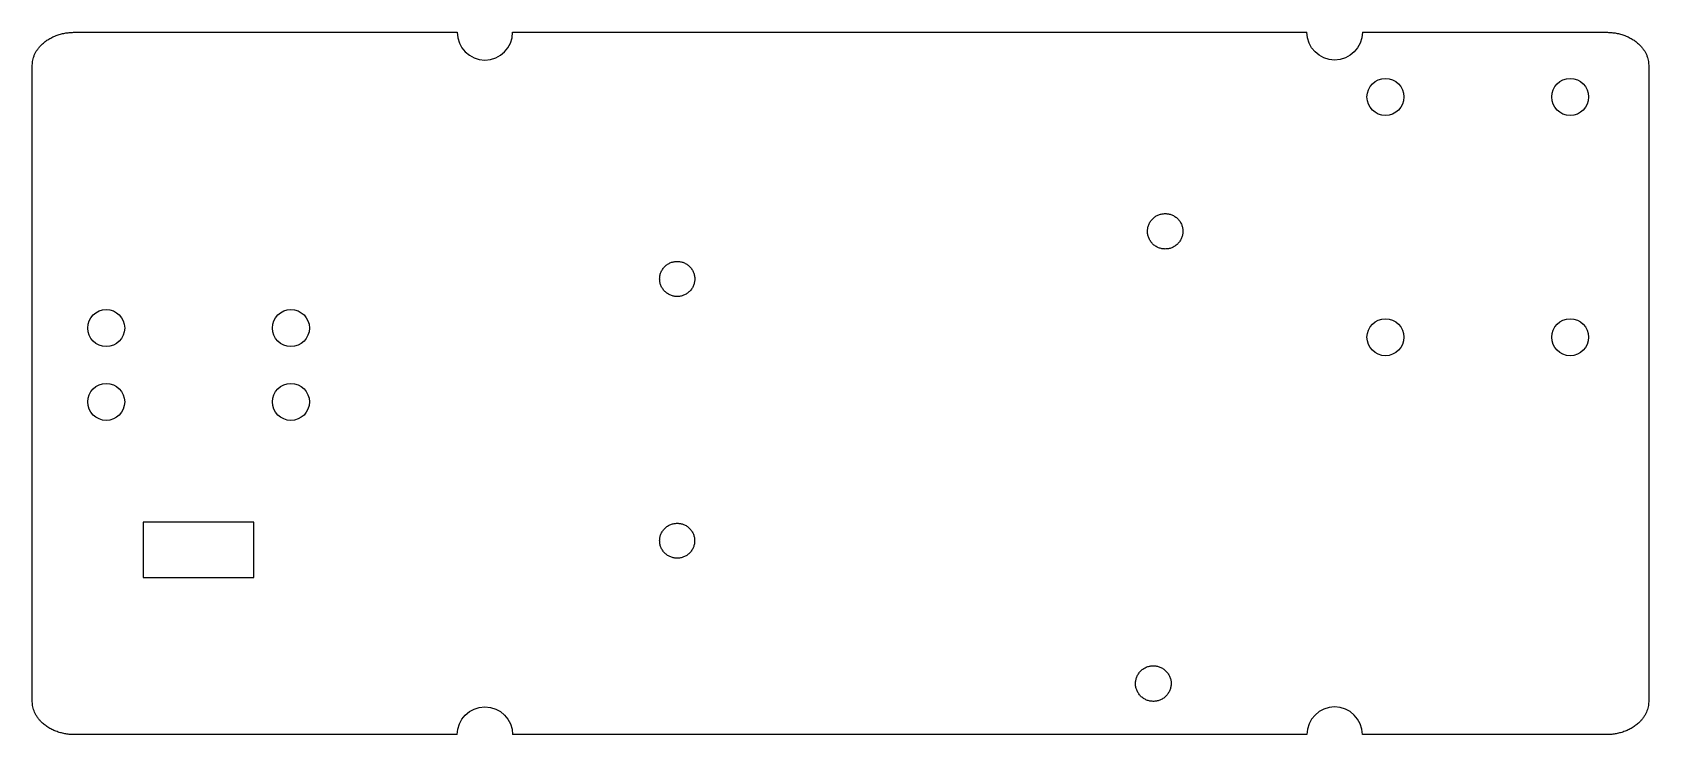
# Model space of a CAD drawing. Header units: millimetres. Extents: x -83 to 92, y -244 to -168.
import ezdxf

# ---------------------------------------------------------------- set-up
doc = ezdxf.new("R2010")
doc.units = ezdxf.units.MM
doc.layers.add('Default', color=18, linetype='Continuous', true_color=0x000000)

msp = doc.modelspace()

# ---------------------------------------------------------------- linework, layer by layer
at = {"layer": 'Default'}
msp.add_lwpolyline([(-71, -227.04), (-59, -227.04), (-59, -221.04), (-71, -221.04)], close=True, dxfattribs=at)
for centre in [(63.5, -175.04), (83.5, -175.04), (-75, -200.04), (-55, -200.04), (63.5, -201.04), (83.5, -201.04), (-75, -208.04), (-55, -208.04)]:
    msp.add_circle(centre, 2, dxfattribs=at)
for centre, start, end in [((-34, -168.04), 180, 0), ((58, -244.04), 0, 180)]:
    msp.add_arc(centre, 3, start, end, dxfattribs=at)
at = {"layer": 'Default', "extrusion": (0, 0, -1)}
for centre, start, end in [((-58, -168.04), 180, 0), ((34, -244.04), 0, 180)]:
    msp.add_arc(centre, 3, start, end, dxfattribs=at)
at = {"layer": 'Default'}
for points in [[(-83, -171.61), (-83, -168.04), (-78.43, -168.04)], [(87.43, -168.04), (92, -168.04), (92, -171.61)], [(-78.43, -244.04), (-83, -244.04), (-83, -240.48)], [(92, -240.48), (92, -244.04), (87.43, -244.04)]]:
    msp.add_rational_spline(points, [1, 0.707106781187, 1], degree=2, dxfattribs=at)
for points in [[(-78.43, -168.04), (-57.72, -168.04), (-37, -168.04)], [(-31, -168.04), (12, -168.04), (55, -168.04)], [(61, -168.04), (74.22, -168.04), (87.43, -168.04)], [(-83, -240.48), (-83, -206.04), (-83, -171.61)], [(92, -171.61), (92, -206.04), (92, -240.48)], [(-37, -244.04), (-57.72, -244.04), (-78.43, -244.04)], [(55, -244.04), (12, -244.04), (-31, -244.04)], [(87.43, -244.04), (74.22, -244.04), (61, -244.04)]]:
    msp.add_open_spline(points, degree=2, dxfattribs=at)
for points, knots in [([(41.57, -189.58), (41.58, -187.66), (39.66, -187.66), (37.74, -187.65), (37.74, -189.57), (37.73, -191.49), (39.65, -191.49), (41.57, -191.5), (41.57, -189.58)], [0, 0, 0, 2.883286, 2.883286, 5.766572, 5.766572, 8.649858, 8.649858, 11.533144, 11.533144, 11.533144]), ([(-11.28, -194.73), (-11.28, -192.83), (-13.18, -192.83), (-15.08, -192.83), (-15.08, -194.73), (-15.08, -196.63), (-13.18, -196.63), (-11.28, -196.63), (-11.28, -194.73)], [0, 0, 0, 2.852486, 2.852486, 5.704971, 5.704971, 8.557457, 8.557457, 11.409943, 11.409943, 11.409943]), ([(-11.29, -223.06), (-11.29, -221.17), (-13.18, -221.17), (-15.08, -221.17), (-15.08, -223.06), (-15.08, -224.95), (-13.18, -224.95), (-11.29, -224.95), (-11.29, -223.06)], [0, 0, 0, 2.684347, 2.684347, 5.368695, 5.368695, 8.053042, 8.053042, 10.737389, 10.737389, 10.737389]), ([(40.3, -238.53), (40.31, -236.6), (38.38, -236.59), (36.46, -236.57), (36.44, -238.5), (36.43, -240.43), (38.35, -240.44), (40.28, -240.46), (40.3, -238.53)], [0, 0, 0, 2.896797, 2.896797, 5.793594, 5.793594, 8.690391, 8.690391, 11.587188, 11.587188, 11.587188])]:
    msp.add_rational_spline(points, [1, 0.707106781187, 1, 0.707106781187, 1, 0.707106781187, 1, 0.707106781187, 1], degree=2, knots=knots, dxfattribs=at)

doc.saveas('drawing.dxf')
